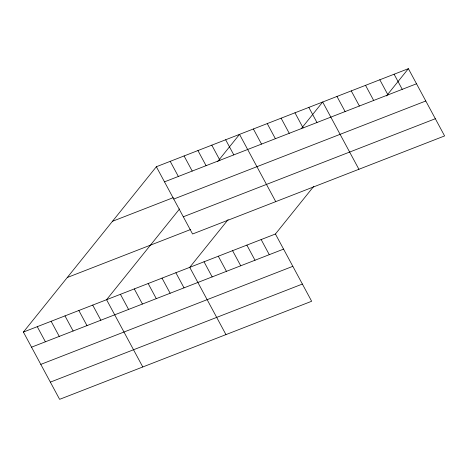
<?xml version="1.0" encoding="UTF-8"?>
<svg xmlns="http://www.w3.org/2000/svg" width="468" height="468" viewBox="0 0 468 468"><rect width="100%" height="100%" fill="white"/><g stroke="black" fill="none" stroke-linecap="round" stroke-linejoin="round"><path stroke-width="0.7" d="M313.823 186.264L275.43 234L311.647 301.263L59.617 399.333L23.4 332.069L156.353 166.737L408.383 68.667L444.6 135.931L192.57 234L156.353 166.737M179.566 208.933L106.569 299.707L142.787 366.97M217.585 161.653L239.522 134.374L275.74 201.638M228.132 219.603L189.739 267.345L225.956 334.608M301.211 128.723L322.692 102.012L358.909 169.276M386.445 95.952L408.383 68.667M164.49 181.853L416.52 83.784M112.478 221.3L173.207 197.666M173.757 199.058L425.786 100.994M183.304 216.789L435.334 118.72M67.275 277.512L190.71 229.478M23.4 332.069L275.43 234M31.537 347.186L283.573 249.116M40.804 364.391L292.833 266.327M50.351 382.122L302.381 284.053M394.103 74.225L402.24 89.341M379.823 79.782L387.96 94.899M365.537 85.34L373.675 100.456M351.257 90.897L359.395 106.014M336.978 96.455L345.115 111.571M308.833 107.406L316.971 122.522M294.969 112.8L303.106 127.916M281.11 118.193L289.247 133.31M267.246 123.587L275.383 138.703M253.387 128.981L261.524 144.097M225.658 139.768L233.801 154.885M211.799 145.162L219.937 160.278M261.15 239.557L269.287 254.674M197.935 150.556L206.072 165.672M246.87 245.115L255.007 260.231M184.076 155.949L192.213 171.066M232.584 250.672L240.727 265.789M170.212 161.343L178.349 176.459M218.304 256.23L226.442 271.346M204.025 261.787L212.162 276.904M175.88 272.739L184.018 287.855M162.016 278.132L170.153 293.249M148.157 283.526L156.294 298.642M134.293 288.92L142.43 304.036M120.434 294.313L128.571 309.43M92.711 305.101L100.848 320.217M78.846 310.495L86.984 325.611M64.988 315.888L73.125 331.005M51.123 321.282L59.26 336.398M37.264 326.676L45.402 341.792"/></g></svg>
